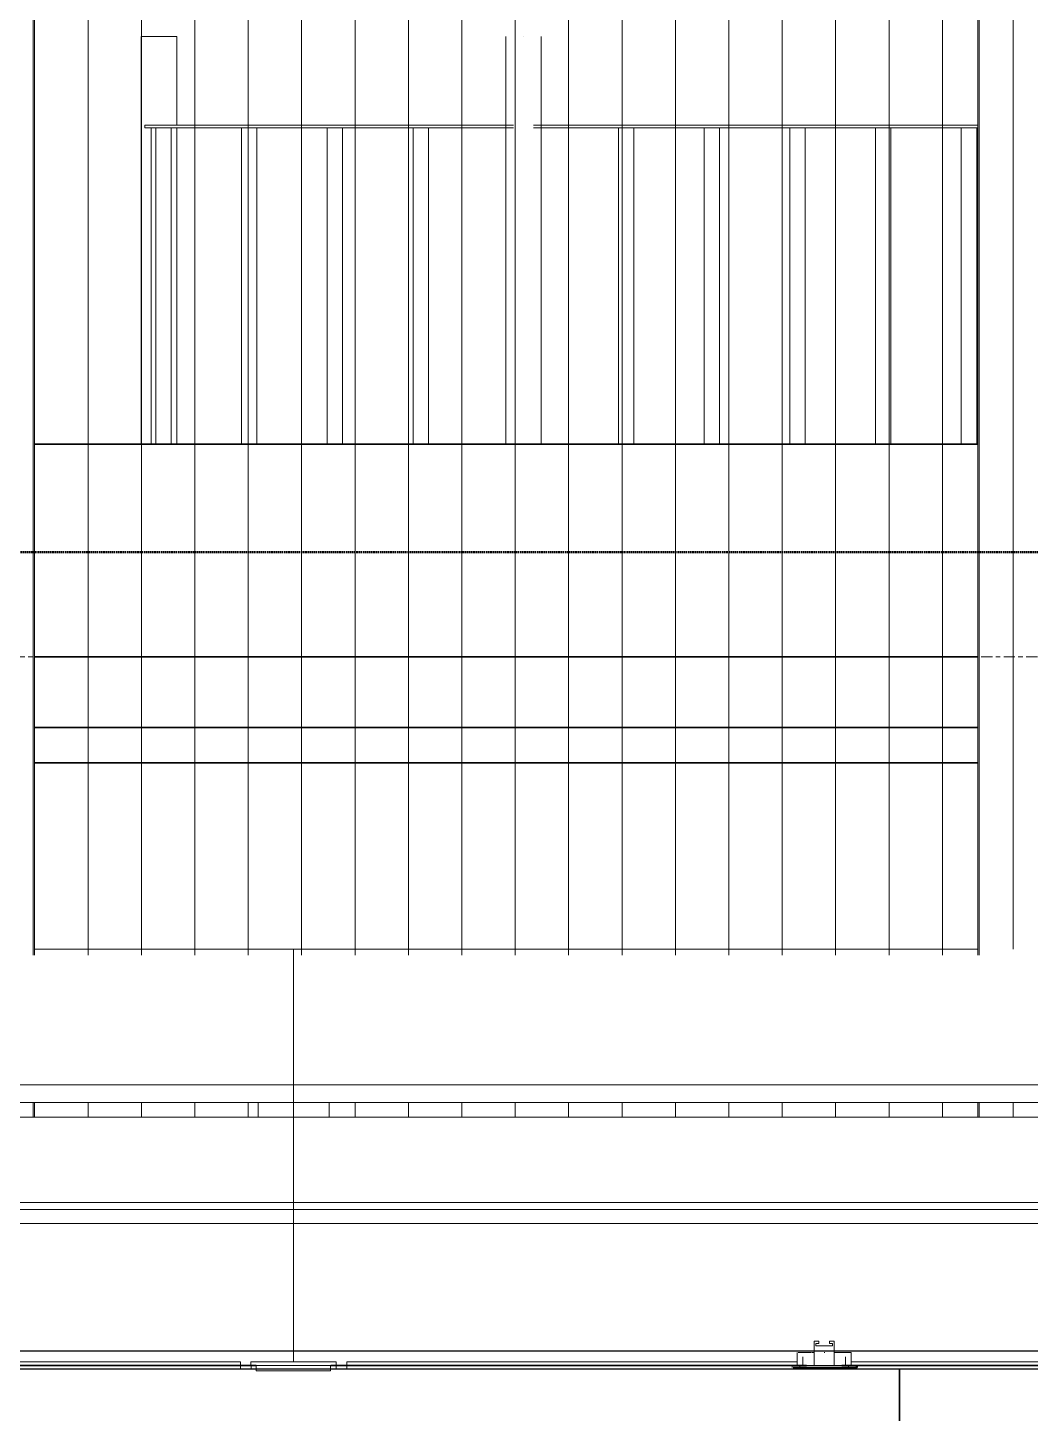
# Model space of a CAD drawing. Header units: millimetres. Extents: x 652554 to 1678317, y -308114 to 170803.
# Drawn here: x 742666 to 744081, y 158168 to 160123 of the extents above; entities that cross this region are included whole.
import ezdxf

# ---------------------------------------------------------------- set-up
doc = ezdxf.new("R2010")
doc.units = ezdxf.units.MM
doc.linetypes.add('Centre', pattern=[31.75, 6.35, -4.7625, 15.875, -4.7625])
doc.linetypes.add('DPA_Hidden 50', pattern=[3, 2, -1])
doc.layers.add('000 - 0_HIDE_OBJ_FRAMING_DEF_SUB_1', color=251, linetype='Continuous')
doc.layers.add('DIM', color=1, linetype='Continuous')
for name, color, linetype, lineweight in [('A-DETL-GENF', 2, 'Continuous', 35), ('A-FLOR-E', 2, 'Continuous', 35), ('A-FLOR-HRAL', 1, 'Continuous', 25), ('A-FLOR-LEVL', 3, 'Continuous', 9), ('A-GENM', 1, 'Continuous', 9), ('A-GLAZ-CURT', 2, 'Continuous', 9), ('A-GLAZ-CWMG', 2, 'Continuous', 35), ('E-LITE-EQPM', 2, 'Continuous', 35), ('WALL-E', 2, 'Continuous', 35)]:
    doc.layers.add(name, color=color, linetype=linetype, lineweight=lineweight)

# ---------------------------------------------------------------- blocks, each defined once
blk = doc.blocks.new('L1-2 RECESSED FLUORESCENT - L1-2  RECESSED FLUORESCENT-12382980-2240-01 ENTRANCE 2 ELEVATION 2')
at = {"layer": 'E-LITE-EQPM', "color": 250, "lineweight": 20}
for p, q in [((-35866.5, 105550), (-35866.5, 105542.3)), ((-35866.5, 105542.3), (-35866.5, 105550)), ((-35866.5, 105542.3), (-35761.5, 105542.3)), ((-35761.5, 105542.3), (-35866.5, 105542.3)), ((-35771.5, 105542.3), (-35856.5, 105542.3)), ((-35856.5, 105542.3), (-35771.5, 105542.3)), ((-35761.5, 105542.3), (-35761.5, 105550)), ((-35761.5, 105550), (-35761.5, 105542.3))]:
    blk.add_line(p, q, dxfattribs=at)
blk = doc.blocks.new('D2 - D2-V247-2240-01 ENTRANCE 2 ELEVATION 2')
at = {"layer": 'E-LITE-EQPM', "color": 250, "lineweight": 20}
for p, q in [((-27579.5, 105584), (-27573.1, 105584)), ((-27573.1, 105584), (-27579.5, 105584)), ((-27579.5, 105584), (-27573.1, 105584)), ((-27573.1, 105584), (-27579.5, 105584)), ((-27579.5, 105584), (-27579.5, 105550)), ((-27579.5, 105568), (-27579.5, 105584)), ((-27579.5, 105584), (-27579.5, 105568)), ((-27579.5, 105568), (-27579.5, 105584)), ((-27577.3, 105577.7), (-27577.3, 105581.1)), ((-27577.3, 105581.1), (-27573.1, 105581.1)), ((-27573.1, 105581.1), (-27577.3, 105581.1)), ((-27577.3, 105581.1), (-27577.3, 105577.7)), ((-27577.3, 105577.7), (-27577.3, 105581.1)), ((-27577.3, 105581.1), (-27573.1, 105581.1)), ((-27573.1, 105581.1), (-27577.3, 105581.1)), ((-27577.3, 105581.1), (-27577.3, 105577.7)), ((-27553.7, 105577.7), (-27577.3, 105577.7)), ((-27577.3, 105577.7), (-27553.7, 105577.7)), ((-27553.7, 105577.7), (-27577.3, 105577.7)), ((-27577.3, 105577.7), (-27553.7, 105577.7)), ((-27573.1, 105581.1), (-27573.1, 105584)), ((-27573.1, 105584), (-27573.1, 105581.4)), ((-27573.1, 105581.4), (-27573.1, 105584)), ((-27573.1, 105584), (-27573.1, 105581.4)), ((-27551.5, 105584), (-27557.9, 105584)), ((-27557.9, 105584), (-27551.5, 105584)), ((-27551.5, 105584), (-27557.9, 105584)), ((-27557.9, 105584), (-27551.5, 105584)), ((-27557.9, 105584), (-27557.9, 105581.1)), ((-27557.9, 105581.4), (-27557.9, 105584)), ((-27557.9, 105584), (-27557.9, 105581.4)), ((-27557.9, 105581.4), (-27557.9, 105584)), ((-27557.9, 105581.1), (-27553.7, 105581.1)), ((-27553.7, 105581.1), (-27557.9, 105581.1)), ((-27557.9, 105581.1), (-27553.7, 105581.1)), ((-27553.7, 105581.1), (-27557.9, 105581.1)), ((-27553.7, 105581.1), (-27553.7, 105577.7)), ((-27553.7, 105577.7), (-27553.7, 105581.1)), ((-27553.7, 105581.1), (-27553.7, 105577.7)), ((-27553.7, 105577.7), (-27553.7, 105581.1)), ((-27551.5, 105550), (-27551.5, 105584)), ((-27551.5, 105568), (-27551.5, 105584)), ((-27551.5, 105568), (-27551.5, 105584)), ((-27551.5, 105568), (-27551.5, 105584)), ((-27603.5, 105568), (-27603.5, 105550)), ((-27584, 105568), (-27602.2, 105568)), ((-27602.2, 105568), (-27584, 105568)), ((-27595.5, 105562), (-27595.5, 105550)), ((-27579.6, 105568), (-27583.1, 105568)), ((-27583.1, 105568), (-27579.6, 105568)), ((-27579.6, 105568), (-27579.6, 105568)), ((-27564.7, 105568), (-27565.5, 105568)), ((-27551.4, 105568), (-27547, 105568)), ((-27547, 105568), (-27551.4, 105568)), ((-27551.4, 105568), (-27546.5, 105568)), ((-27527.5, 105568), (-27551.4, 105568)), ((-27546.4, 105568), (-27527.6, 105568)), ((-27546.3, 105568), (-27546.3, 105568)), ((-27535.5, 105550), (-27535.5, 105562)), ((-27527.5, 105550), (-27527.5, 105568)), ((-27610.5, 105550), (-27610.5, 105547)), ((-27584, 105550), (-27602.2, 105550)), ((-27602.2, 105550), (-27591.1, 105550)), ((-27599.7, 105549), (-27599.7, 105547)), ((-27593.1, 105550), (-27593.1, 105550)), ((-27583.2, 105550), (-27592.6, 105550)), ((-27592.6, 105550), (-27591.2, 105550)), ((-27583.1, 105550), (-27591.3, 105550)), ((-27591.2, 105550), (-27565.5, 105550)), ((-27565.5, 105550), (-27591.1, 105550)), ((-27565.5, 105550), (-27590.7, 105550)), ((-27565.5, 105547), (-27588.3, 105547)), ((-27588.3, 105547), (-27565.5, 105547)), ((-27565.5, 105547), (-27586.4, 105547)), ((-27586.4, 105547), (-27565.5, 105547)), ((-27565.5, 105550), (-27583.1, 105550)), ((-27565.5, 105550), (-27583.1, 105550)), ((-27565.5, 105550), (-27582.6, 105550)), ((-27579.5, 105550), (-27565.5, 105550)), ((-27570.3, 105550), (-27579.5, 105550)), ((-27551.5, 105550), (-27569.3, 105550)), ((-27540.3, 105550), (-27565.5, 105550)), ((-27565.5, 105547), (-27565.5, 105547)), ((-27565.5, 105547), (-27565.5, 105547)), ((-27565.5, 105547), (-27565.5, 105547)), ((-27565.5, 105547), (-27565.5, 105547)), ((-27565.5, 105547), (-27565.5, 105547)), ((-27564.7, 105547), (-27565.5, 105547)), ((-27565.5, 105547), (-27565.5, 105547)), ((-27547, 105550), (-27564.7, 105550)), ((-27546.5, 105550), (-27564.7, 105550)), ((-27564.7, 105550), (-27539.8, 105550)), ((-27564.7, 105550), (-27551.5, 105550)), ((-27537.9, 105550), (-27564.7, 105550)), ((-27537.1, 105550), (-27564.7, 105550)), ((-27564.7, 105547), (-27542.7, 105547)), ((-27542.7, 105547), (-27564.7, 105547)), ((-27564.7, 105547), (-27564.7, 105547)), ((-27564.7, 105547), (-27564.7, 105547)), ((-27564.7, 105547), (-27564.7, 105547)), ((-27564.7, 105547), (-27564.7, 105547)), ((-27564.7, 105547), (-27544.7, 105547)), ((-27544.7, 105547), (-27564.7, 105547)), ((-27564.7, 105547), (-27564.7, 105547)), ((-27527.6, 105550), (-27546.4, 105550)), ((-27539.9, 105550), (-27546.3, 105550)), ((-27539.9, 105550), (-27527.6, 105550)), ((-27539.8, 105550), (-27537.9, 105550)), ((-27539.7, 105550), (-27537.1, 105550)), ((-27537, 105550), (-27537, 105550)), ((-27531.3, 105547), (-27531.3, 105549)), ((-27520.5, 105547), (-27520.5, 105550))]:
    blk.add_line(p, q, dxfattribs=at)
blk = doc.blocks.new('PPL-C-AECM-1-PP19-EE-M3-0001_rvt-3-2240-01 ENTRANCE 2 ELEVATION 2')
at = {"layer": 'E-LITE-EQPM', "color": 250, "lineweight": 20}
for name, p in [('D2 - D2-V247-2240-01 ENTRANCE 2 ELEVATION 2', (0, 0)), ('L1-2 RECESSED FLUORESCENT - L1-2  RECESSED FLUORESCENT-12382980-2240-01 ENTRANCE 2 ELEVATION 2', (7499.7, 0))]:
    blk.add_blockref(name, p, dxfattribs=at)
blk = doc.blocks.new('PPL-C-AECM-1-PP19-EE-M3-0001_rvt-4-2240-01 ENTRANCE 2 ELEVATION 2')
at = {"layer": 'E-LITE-EQPM', "color": 250, "lineweight": 20}
for name, p in [('D2 - D2-V247-2240-01 ENTRANCE 2 ELEVATION 2', (0, 0)), ('L1-2 RECESSED FLUORESCENT - L1-2  RECESSED FLUORESCENT-12382980-2240-01 ENTRANCE 2 ELEVATION 2', (7499.7, 0))]:
    blk.add_blockref(name, p, dxfattribs=at)
blk = doc.blocks.new('Railing - 50mm-17400743-2240-01 ENTRANCE 2 ELEVATION 2')
at = {"layer": 'A-FLOR-HRAL', "lineweight": 9}
for p, q in [((-28529, 107425), (-28529, 106850)), ((-28529, 107425), (-28479, 107425)), ((-28479, 107425), (-28529, 107425)), ((-28479, 107300), (-28479, 107425)), ((-28479, 106850), (-28479, 107296)), ((-28479, 106550), (-28529, 106550)), ((-28529, 106550), (-28479, 106550))]:
    blk.add_line(p, q, dxfattribs=at)
blk = doc.blocks.new('Railing - 21_7mm-17400745-2240-01 ENTRANCE 2 ELEVATION 2')
at = {"layer": 'A-FLOR-HRAL', "lineweight": 9}
for p, q in [((-28514.9, 107296), (-28514.9, 106850)), ((-28514.9, 107296), (-28493.2, 107296)), ((-28493.2, 107296), (-28514.9, 107296))]:
    blk.add_line(p, q, dxfattribs=at)
blk = doc.blocks.new('Railing - 21_7mm-V195-2240-01 ENTRANCE 2 ELEVATION 2')
at = {"layer": 'A-FLOR-HRAL', "lineweight": 9}
for p, q in [((-28508.5, 107296), (-28508.5, 106850)), ((-28497.6, 107296), (-28497.6, 107296)), ((-28497.6, 107296), (-28497.6, 107296)), ((-28486.8, 106850), (-28486.8, 107296))]:
    blk.add_line(p, q, dxfattribs=at)
blk = doc.blocks.new('Railing - 21_7mm-V196-2240-01 ENTRANCE 2 ELEVATION 2')
at = {"layer": 'A-FLOR-HRAL', "lineweight": 9}
for p, q in [((-28387.5, 107296), (-28387.5, 106850)), ((-28376.6, 107296), (-28376.6, 107296)), ((-28376.6, 107296), (-28371.2, 107296)), ((-28371.2, 107296), (-28376.6, 107296)), ((-28371.1, 107296), (-28371.1, 107296)), ((-28365.8, 106850), (-28365.8, 107296))]:
    blk.add_line(p, q, dxfattribs=at)
blk = doc.blocks.new('Railing - 50mm-V197-2240-01 ENTRANCE 2 ELEVATION 2')
at = {"layer": 'A-FLOR-HRAL', "lineweight": 9}
for p, q in [((-28014.8, 107425), (-28014.8, 106850)), ((-27989.8, 107425), (-27989.8, 107425)), ((-27989.8, 107425), (-27989.8, 107425)), ((-27964.8, 106850), (-27964.8, 107425)), ((-27989.8, 106550), (-27989.8, 106550)), ((-27989.8, 106550), (-27989.8, 106550))]:
    blk.add_line(p, q, dxfattribs=at)
blk = doc.blocks.new('Railing - 21_7mm-V198-2240-01 ENTRANCE 2 ELEVATION 2')
at = {"layer": 'A-FLOR-HRAL', "lineweight": 9}
for p, q in [((-27492.9, 107296), (-27492.9, 106850)), ((-27482, 107296), (-27491.4, 107296)), ((-27491.4, 107296), (-27491.4, 107296)), ((-27491.4, 107296), (-27482, 107296)), ((-27482, 107296), (-27482, 107296)), ((-27471.2, 106850), (-27471.2, 107296))]:
    blk.add_line(p, q, dxfattribs=at)
blk = doc.blocks.new('Railing - Railing-6803792-2240-01 ENTRANCE 2 ELEVATION 2')
at = {"layer": 'A-FLOR-HRAL', "lineweight": 9}
for p, q in [((-28524, 107296), (-28524, 107300)), ((-28524, 107300), (-28484, 107300)), ((-28484, 107300), (-28524, 107300)), ((-28524, 107300), (-28524, 107296)), ((-28524, 107300), (-28004, 107300)), ((-28014.8, 107300), (-28484, 107300)), ((-27975.7, 107300), (-27348.7, 107300)), ((-27348.7, 107300), (-27964.8, 107300)), ((-28484, 107296), (-28524, 107296)), ((-28524, 107296), (-28484, 107296)), ((-28524, 107296), (-28004, 107296)), ((-28484, 107296), (-28014.8, 107296)), ((-27975.7, 107296), (-27348.7, 107296)), ((-27964.8, 107296), (-27348.7, 107296))]:
    blk.add_line(p, q, dxfattribs=at)
for name, p in [('Railing - 50mm-17400743-2240-01 ENTRANCE 2 ELEVATION 2', (0, 0)), ('Railing - 50mm-17400743-2240-01 ENTRANCE 2 ELEVATION 2', (0, 0)), ('Railing - 50mm-V197-2240-01 ENTRANCE 2 ELEVATION 2', (0, 0)), ('Railing - 21_7mm-17400745-2240-01 ENTRANCE 2 ELEVATION 2', (0, 0)), ('Railing - 21_7mm-17400745-2240-01 ENTRANCE 2 ELEVATION 2', (0, 0)), ('Railing - 21_7mm-V195-2240-01 ENTRANCE 2 ELEVATION 2', (0, 0)), ('Railing - 21_7mm-V196-2240-01 ENTRANCE 2 ELEVATION 2', (0, 0)), ('Railing - 21_7mm-V195-2240-01 ENTRANCE 2 ELEVATION 2', (241.9, 0)), ('Railing - 21_7mm-V195-2240-01 ENTRANCE 2 ELEVATION 2', (362.9, 0)), ('Railing - 21_7mm-V195-2240-01 ENTRANCE 2 ELEVATION 2', (652.7, 0)), ('Railing - 21_7mm-V195-2240-01 ENTRANCE 2 ELEVATION 2', (773.6, 0)), ('Railing - 21_7mm-V195-2240-01 ENTRANCE 2 ELEVATION 2', (894.6, 0)), ('Railing - 21_7mm-V198-2240-01 ENTRANCE 2 ELEVATION 2', (0, 0)), ('Railing - 21_7mm-V195-2240-01 ENTRANCE 2 ELEVATION 2', (1136.5, 0))]:
    blk.add_blockref(name, p)
blk = doc.blocks.new('DPA_CP_Entrance Louver Grill Vertical Z - Louver Grill Vertical Z-V221-2240-01 ENTRANCE 2 ELEVATION 2')
at = {"layer": 'A-GLAZ-CURT'}
for p, q in [((-34452.5, 108525), (-34452.5, 106137.3)), ((-34452.5, 106137.3), (-34452.5, 108525)), ((-34452.5, 106137.3), (-34452.5, 108525)), ((-34452.5, 106137.1), (-34452.5, 108525)), ((-34404.5, 106137.1), (-34404.5, 108525)), ((-34404.5, 106128.7), (-34404.5, 108525)), ((-34402.5, 108525), (-34402.5, 106137.3)), ((-34402.5, 106128.7), (-34402.5, 108525)), ((-33071.7, 108525), (-33071.7, 106128.7)), ((-33071.7, 106137.3), (-33071.7, 108525)), ((-33069.7, 108525), (-33069.7, 106137.1)), ((-33069.7, 108525), (-33069.7, 106128.7)), ((-33021.7, 106137.3), (-33021.7, 108525)), ((-33021.7, 106137.3), (-33021.7, 108525)), ((-33021.7, 108525), (-33021.7, 106137.3)), ((-33021.7, 108525), (-33021.7, 106137.1)), ((-34402.5, 106137.3), (-34402.5, 108475)), ((-34402.5, 106137.3), (-34402.5, 108475)), ((-33071.7, 108475), (-33071.7, 106137.3)), ((-33071.7, 106137.3), (-33071.7, 108475)), ((-34452.5, 105921.1), (-34452.5, 105900)), ((-34452.5, 105900), (-34452.5, 105921.1)), ((-34452.5, 105900), (-34452.5, 105921.1)), ((-34452.5, 105900), (-34452.5, 105921.1)), ((-34404.5, 105900), (-34404.5, 105921.1)), ((-34404.5, 105900), (-34404.5, 105921.1)), ((-34402.5, 105900), (-34402.5, 105921.1)), ((-34402.5, 105900), (-34402.5, 105921.1)), ((-34402.5, 105921.1), (-34402.5, 105900)), ((-34402.5, 105900), (-34402.5, 105921.1)), ((-33071.7, 105921.1), (-33071.7, 105900)), ((-33071.7, 105900), (-33071.7, 105921.1)), ((-33071.7, 105921.1), (-33071.7, 105900)), ((-33071.7, 105900), (-33071.7, 105921.1)), ((-33069.7, 105921.1), (-33069.7, 105900)), ((-33069.7, 105921.1), (-33069.7, 105900)), ((-33021.7, 105900), (-33021.7, 105921.1)), ((-33021.7, 105900), (-33021.7, 105921.1)), ((-33021.7, 105921.1), (-33021.7, 105900)), ((-33021.7, 105921.1), (-33021.7, 105900))]:
    blk.add_line(p, q, dxfattribs=at)
blk = doc.blocks.new('GM_Louver Grill Vertical Z - Z Profile-V265-2240-01 ENTRANCE 2 ELEVATION 2')
at = {"layer": 'A-GENM'}
for p, q in [((-36133.9, 106128.7), (-36133.9, 108525)), ((-36133.9, 105900), (-36133.9, 105921.1))]:
    blk.add_line(p, q, dxfattribs=at)
blk = doc.blocks.new('GM_Louver Grill Vertical Z - Z Profile-V266-2240-01 ENTRANCE 2 ELEVATION 2')
at = {"layer": 'A-GENM'}
blk.add_line((-35833.2, 106128.7), (-35833.2, 108525), dxfattribs=at)
blk = doc.blocks.new('System Panel - Entrance Glazed 12mm-14709534-2240-01 ENTRANCE 2 ELEVATION 2')
at = {"layer": '000 - 0_HIDE_OBJ_FRAMING_DEF_SUB_1'}
for p, q in [((-26866.7, 105550), (-27459, 105550)), ((-27459, 105550), (-26866.7, 105550)), ((-27459, 105545), (-27459, 103850)), ((-27459, 103850), (-27459, 105545)), ((-26090.2, 105550), (-26761.7, 105550)), ((-26761.7, 105550), (-26090.2, 105550)), ((-25759, 105550), (-25834, 105550)), ((-25834, 105550), (-25759, 105550)), ((-25759, 105540), (-25759, 105545)), ((-25759, 105545), (-25759, 105540)), ((-25759, 103850), (-25759, 105390)), ((-25759, 105390), (-25759, 103850)), ((-27459, 103850), (-26159, 103850)), ((-26159, 103850), (-27459, 103850))]:
    blk.add_line(p, q, dxfattribs=at)
blk = doc.blocks.new('System Panel - Entrance Glazed 12mm-V349-2240-01 ENTRANCE 2 ELEVATION 2')
at = {"layer": 'A-GLAZ-CURT'}
for p, q in [((-28366.7, 105550), (-28759, 105550)), ((-28759, 105550), (-28366.7, 105550)), ((-28759, 105545), (-28759, 105540)), ((-28759, 105540), (-28759, 105545)), ((-27590.2, 105550), (-28261.7, 105550)), ((-28261.7, 105550), (-27590.2, 105550)), ((-27459, 105550), (-27537.2, 105550)), ((-27537.2, 105550), (-27459, 105550)), ((-27459, 103850), (-27459, 105545)), ((-27459, 105545), (-27459, 103850)), ((-28759, 105390), (-28759, 103850)), ((-28759, 103850), (-28759, 105390)), ((-28759, 103850), (-27459, 103850)), ((-27459, 103850), (-28759, 103850))]:
    blk.add_line(p, q, dxfattribs=at)
blk = doc.blocks.new('DPA_CP_Entrance Canopy Lower - Depth 4200-V356-2240-01 ENTRANCE 2 ELEVATION 2')
at = {"layer": 'A-GLAZ-CURT'}
for p, q in [((-29814, 105946), (-29814, 106137.3)), ((-29814, 106137.3), (-29814, 106112.3)), ((-28779.4, 106137.3), (-29814, 106137.3)), ((-28314, 106137.3), (-28679.4, 106137.3)), ((-28314, 106112.3), (-28314, 106137.3)), ((-28314, 106137.3), (-28314, 105946)), ((-29814, 106112.3), (-29814, 105921.1)), ((-28314, 105921.1), (-28314, 106112.3)), ((-29814, 106034.7), (-29814, 105750)), ((-29814, 105846), (-29814, 106034.7)), ((-28314, 106036.3), (-28314, 105846)), ((-28314, 105750), (-28314, 106036.3)), ((-29814, 105921.1), (-29814, 105946)), ((-28314, 105946), (-29814, 105946)), ((-28314, 105946), (-28314, 105921.1)), ((-29814, 105921.1), (-28314, 105921.1)), ((-29764, 105921.1), (-29764, 105900)), ((-29764, 105900), (-29764, 105921.1)), ((-28364, 105921.1), (-28364, 105900)), ((-28364, 105900), (-28364, 105921.1)), ((-29814, 105780), (-29814, 105900)), ((-29814, 105900), (-29814, 105750)), ((-29814, 105750), (-29814, 105900)), ((-29814, 105900), (-29814, 105895)), ((-28314, 105900), (-29814, 105900)), ((-28314, 105900), (-29814, 105900)), ((-28314, 105900), (-29814, 105900)), ((-28314, 105900), (-29814, 105900)), ((-29814, 105895), (-29814, 105745)), ((-29814, 105745), (-29814, 105895)), ((-29814, 105895), (-29814, 105785)), ((-28314, 105895), (-28314, 105900)), ((-28314, 105900), (-28314, 105750)), ((-28314, 105750), (-28314, 105900)), ((-28314, 105900), (-28314, 105780)), ((-28314, 105785), (-28314, 105895)), ((-28314, 105895), (-28314, 105745)), ((-28314, 105745), (-28314, 105895)), ((-29814, 105695), (-29814, 105846)), ((-28314, 105846), (-28314, 105695)), ((-29814, 105785), (-29814, 105765)), ((-29814, 105770), (-29814, 105780)), ((-28314, 105780), (-29814, 105780)), ((-29814, 105780), (-28314, 105780)), ((-28314, 105765), (-28314, 105785)), ((-28314, 105780), (-28314, 105770)), ((-29814, 105750), (-29814, 105770)), ((-28314, 105770), (-29814, 105770)), ((-29814, 105770), (-28314, 105770)), ((-29814, 105765), (-29814, 105575)), ((-28314, 105770), (-28314, 105750)), ((-28314, 105575), (-28314, 105765)), ((-29814, 105570), (-29814, 105750)), ((-28314, 105750), (-29814, 105750)), ((-28314, 105750), (-29814, 105750)), ((-28314, 105750), (-28314, 105570)), ((-29814, 105720), (-29814, 105695)), ((-28314, 105695), (-28314, 105720)), ((-29814, 105555), (-29814, 105570)), ((-29079.5, 105570), (-29814, 105570)), ((-29079.5, 105570), (-29814, 105570)), ((-28314, 105570), (-29051.5, 105570)), ((-28314, 105570), (-29051.5, 105570)), ((-28314, 105570), (-28314, 105555)), ((-29090.2, 105550), (-29814, 105550)), ((-29090.2, 105550), (-29761.7, 105550)), ((-28314, 105550), (-29040, 105550)), ((-28366.7, 105550), (-29038, 105550))]:
    blk.add_line(p, q, dxfattribs=at)
blk = doc.blocks.new('DPA_CP_Entrance Canopy Lower - Depth 4200-V357-2240-01 ENTRANCE 2 ELEVATION 2')
at = {"layer": 'A-GLAZ-CURT'}
for p, q in [((-28314, 105946), (-28314, 106137.3)), ((-28314, 106137.3), (-28314, 106112.3)), ((-27348.7, 106137.3), (-28314, 106137.3)), ((-26814, 106137.3), (-27248.7, 106137.3)), ((-26814, 106112.3), (-26814, 106137.3)), ((-26814, 106137.3), (-26814, 105946)), ((-28314, 106112.3), (-28314, 105921.1)), ((-26814, 105921.1), (-26814, 106112.3)), ((-28314, 106034.7), (-28314, 105750)), ((-28314, 105846), (-28314, 106034.7)), ((-26814, 106036.3), (-26814, 105846)), ((-26814, 105750), (-26814, 106036.3)), ((-28314, 105921.1), (-28314, 105946)), ((-26814, 105946), (-28314, 105946)), ((-26814, 105946), (-26814, 105921.1)), ((-28314, 105921.1), (-26814, 105921.1)), ((-28264, 105921.1), (-28264, 105900)), ((-28264, 105900), (-28264, 105921.1)), ((-26864, 105921.1), (-26864, 105900)), ((-26864, 105900), (-26864, 105921.1)), ((-28314, 105780), (-28314, 105900)), ((-28314, 105900), (-28314, 105750)), ((-28314, 105750), (-28314, 105900)), ((-28314, 105900), (-28314, 105895)), ((-26814, 105900), (-28314, 105900)), ((-26814, 105900), (-28314, 105900)), ((-26814, 105900), (-28314, 105900)), ((-26814, 105900), (-28314, 105900)), ((-28314, 105895), (-28314, 105745)), ((-28314, 105745), (-28314, 105895)), ((-28314, 105895), (-28314, 105785)), ((-26814, 105895), (-26814, 105900)), ((-26814, 105900), (-26814, 105750)), ((-26814, 105750), (-26814, 105900)), ((-26814, 105900), (-26814, 105780)), ((-26814, 105785), (-26814, 105895)), ((-26814, 105895), (-26814, 105745)), ((-26814, 105745), (-26814, 105895)), ((-28314, 105695), (-28314, 105846)), ((-26814, 105846), (-26814, 105695)), ((-28314, 105785), (-28314, 105765)), ((-28314, 105770), (-28314, 105780)), ((-26814, 105780), (-28314, 105780)), ((-28314, 105780), (-26814, 105780)), ((-26814, 105765), (-26814, 105785)), ((-26814, 105780), (-26814, 105770)), ((-28314, 105750), (-28314, 105770)), ((-26814, 105770), (-28314, 105770)), ((-28314, 105770), (-26814, 105770)), ((-28314, 105765), (-28314, 105575)), ((-26814, 105770), (-26814, 105750)), ((-26814, 105575), (-26814, 105765)), ((-28314, 105570), (-28314, 105750)), ((-26814, 105750), (-28314, 105750)), ((-26814, 105750), (-28314, 105750)), ((-26814, 105750), (-26814, 105570)), ((-28314, 105720), (-28314, 105695)), ((-26814, 105695), (-26814, 105720)), ((-28314, 105555), (-28314, 105570)), ((-27579.5, 105570), (-28314, 105570)), ((-27579.5, 105570), (-28314, 105570)), ((-26814, 105570), (-27551.5, 105570)), ((-26814, 105570), (-27551.5, 105570)), ((-26814, 105570), (-26814, 105555)), ((-27590.2, 105550), (-28314, 105550)), ((-27590.2, 105550), (-28261.7, 105550)), ((-26814, 105550), (-27540.8, 105550)), ((-26866.7, 105550), (-27537.2, 105550))]:
    blk.add_line(p, q, dxfattribs=at)
blk = doc.blocks.new('Rectangular Mullion - Entrance Louver Top-V365-2240-01 ENTRANCE 2 ELEVATION 2')
at = {"layer": 'A-GLAZ-CWMG'}
for p, q in [((-26866.7, 105550), (-27298.7, 105550)), ((-26866.7, 105550), (-27298.7, 105550)), ((-26090.2, 105550), (-26761.7, 105550)), ((-26090.2, 105550), (-26761.7, 105550)), ((-25867.9, 105550), (-26038, 105550)), ((-25867.9, 105550), (-26038, 105550))]:
    blk.add_line(p, q, dxfattribs=at)
blk = doc.blocks.new('Rectangular Mullion - Entrance Louver Top-V366-2240-01 ENTRANCE 2 ELEVATION 2')
at = {"layer": 'A-GLAZ-CWMG'}
for p, q in [((-28366.7, 105550), (-28729.4, 105550)), ((-28366.7, 105550), (-28729.4, 105550)), ((-27590.2, 105550), (-28261.7, 105550)), ((-27590.2, 105550), (-28261.7, 105550)), ((-27298.7, 105550), (-27537.2, 105550)), ((-27298.7, 105550), (-27537.2, 105550))]:
    blk.add_line(p, q, dxfattribs=at)
blk = doc.blocks.new('System Panel - DPA-AR_Metal Ceiling Rectangular Panel-17959681-2240-01 ENTRANCE 2 ELEVATION 2')
at = {"layer": 'A-GLAZ-CURT'}
for p, q in [((-29739.2, 105555), (-29104.2, 105555)), ((-29739.2, 105550), (-29739.2, 105555)), ((-29739.2, 105550), (-29090.2, 105550)), ((-29090.2, 105550), (-29739.2, 105550)), ((-28389.2, 105550), (-29040, 105550)), ((-29038, 105550), (-28389.2, 105550)), ((-29027.5, 105555), (-28389.2, 105555)), ((-28389.2, 105550), (-28389.2, 105555))]:
    blk.add_line(p, q, dxfattribs=at)
blk = doc.blocks.new('DPA_CP_Metal Ceiling Panel - Vertical Panel Entrance-17959721-2240-01 ENTRANCE 2 ELEVATION 2')
at = {"layer": 'A-GLAZ-CURT'}
for p, q in [((-28374.2, 105555), (-28254.2, 105555)), ((-28374.2, 105550), (-28374.2, 105555)), ((-28254.2, 105550), (-28374.2, 105550)), ((-28374.2, 105550), (-28366.7, 105550)), ((-28261.7, 105550), (-28254.2, 105550)), ((-28254.2, 105555), (-28254.2, 105550))]:
    blk.add_line(p, q, dxfattribs=at)
blk = doc.blocks.new('DPA_CP_Metal Ceiling Luminaire - Linear Luminaire Entrance-12679429-2240-01 ENTRANCE 2 ELEVATION 2')
at = {"layer": 'A-GLAZ-CURT'}
for p, q in [((-35866.5, 105550), (-35874, 105550)), ((-35874, 105550), (-35866.5, 105550)), ((-35754, 105550), (-35761.5, 105550)), ((-35761.5, 105550), (-35754, 105550))]:
    blk.add_line(p, q, dxfattribs=at)
blk = doc.blocks.new('DPA_CP_Metal Ceiling Panel - Vertical Panel Entrance-12681732-2240-01 ENTRANCE 2 ELEVATION 2')
at = {"layer": 'A-GLAZ-CURT'}
for p, q in [((-28366.7, 105550), (-28374.2, 105550)), ((-28374.2, 105550), (-28366.7, 105550)), ((-28254.2, 105550), (-28261.7, 105550)), ((-28261.7, 105550), (-28254.2, 105550))]:
    blk.add_line(p, q, dxfattribs=at)
blk = doc.blocks.new('System Panel - DPA-AR_Metal Ceiling Rectangular Panel-V407-2240-01 ENTRANCE 2 ELEVATION 2')
at = {"layer": 'A-GLAZ-CURT'}
for p, q in [((-28239.2, 105555), (-27603.5, 105555)), ((-28239.2, 105550), (-28239.2, 105555)), ((-28239.2, 105550), (-27590.2, 105550)), ((-27590.2, 105550), (-28239.2, 105550)), ((-26889.2, 105550), (-27540.8, 105550)), ((-27537.2, 105550), (-26889.2, 105550)), ((-27527.5, 105555), (-26889.2, 105555)), ((-26889.2, 105550), (-26889.2, 105555))]:
    blk.add_line(p, q, dxfattribs=at)
blk = doc.blocks.new('DPA_CP_Metal Ceiling Luminaire - Linear Luminaire Entrance-V408-2240-01 ENTRANCE 2 ELEVATION 2')
at = {"layer": 'A-GLAZ-CURT'}
for p, q in [((-28366.7, 105550), (-28374, 105550)), ((-28374, 105550), (-28366.7, 105550)), ((-28254, 105550), (-28261.7, 105550)), ((-28261.7, 105550), (-28254, 105550))]:
    blk.add_line(p, q, dxfattribs=at)
blk = doc.blocks.new('System Panel - DPA-AR_Metal Ceiling Rectangular Panel-V433-2240-01 ENTRANCE 2 ELEVATION 2')
at = {"layer": 'A-GLAZ-CURT'}
for p, q in [((-27590.2, 105550), (-28239.1, 105550)), ((-28239.1, 105550), (-27590.2, 105550)), ((-26889.1, 105550), (-27537.2, 105550)), ((-27537.2, 105550), (-26889.1, 105550))]:
    blk.add_line(p, q, dxfattribs=at)
blk = doc.blocks.new('System Panel - DPA-AR_Metal Ceiling Rectangular Panel-V434-2240-01 ENTRANCE 2 ELEVATION 2')
at = {"layer": 'A-GLAZ-CURT'}
for p, q in [((-27590.2, 105550), (-28239.1, 105550)), ((-28239.1, 105550), (-27590.2, 105550)), ((-26889.1, 105550), (-27537.2, 105550)), ((-27537.2, 105550), (-26889.1, 105550))]:
    blk.add_line(p, q, dxfattribs=at)
blk = doc.blocks.new('DPA_CP_Metal Ceiling Panel - Vertical Panel Entrance-V423-2240-01 ENTRANCE 2 ELEVATION 2')
at = {"layer": 'A-GLAZ-CURT'}
for p, q in [((-23874.1, 105550), (-23866.7, 105550)), ((-23866.9, 105550), (-23874.1, 105550)), ((-23761.7, 105550), (-23754.1, 105550)), ((-23754.1, 105550), (-23761.7, 105550))]:
    blk.add_line(p, q, dxfattribs=at)
blk = doc.blocks.new('DPA_CP_Metal Ceiling Luminaire - Linear Luminaire Entrance-V424-2240-01 ENTRANCE 2 ELEVATION 2')
at = {"layer": 'A-GLAZ-CURT'}
for p, q in [((-23874.1, 105550), (-23866.9, 105550)), ((-23866.9, 105550), (-23874.1, 105550)), ((-23761.7, 105550), (-23754.1, 105550)), ((-23754.1, 105550), (-23761.7, 105550))]:
    blk.add_line(p, q, dxfattribs=at)
blk = doc.blocks.new('DPA_CP_Metal Ceiling Panel - Vertical Panel Entrance-V425-2240-01 ENTRANCE 2 ELEVATION 2')
at = {"layer": 'A-GLAZ-CURT'}
for p, q in [((-23874.1, 105550), (-23866.9, 105550)), ((-23866.9, 105550), (-23874.1, 105550)), ((-23761.7, 105550), (-23754.1, 105550)), ((-23754.1, 105550), (-23761.7, 105550))]:
    blk.add_line(p, q, dxfattribs=at)
blk = doc.blocks.new('DPA_CP_Metal Ceiling Luminaire - Linear Luminaire Entrance-V426-2240-01 ENTRANCE 2 ELEVATION 2')
at = {"layer": 'A-GLAZ-CURT'}
for p, q in [((-23874.1, 105550), (-23866.7, 105550)), ((-23866.7, 105550), (-23874.1, 105550)), ((-23761.7, 105550), (-23754.1, 105550)), ((-23754.1, 105550), (-23761.7, 105550))]:
    blk.add_line(p, q, dxfattribs=at)
blk = doc.blocks.new('System Panel - DPA-AR_Metal Ceiling Rectangular Panel-V430-2240-01 ENTRANCE 2 ELEVATION 2')
at = {"layer": 'A-GLAZ-CURT'}
for p, q in [((-25374.1, 105550), (-25366.7, 105550)), ((-25366.7, 105550), (-25374.1, 105550)), ((-25261.7, 105550), (-25254.1, 105550)), ((-25254.1, 105550), (-25261.7, 105550))]:
    blk.add_line(p, q, dxfattribs=at)
blk = doc.blocks.new('System Panel - DPA-AR_Metal Ceiling Rectangular Panel-V431-2240-01 ENTRANCE 2 ELEVATION 2')
at = {"layer": 'A-GLAZ-CURT'}
for p, q in [((-26090.2, 105550), (-26739.1, 105550)), ((-26739.1, 105550), (-26090.2, 105550)), ((-25389.1, 105550), (-25834, 105550)), ((-25834, 105550), (-25389.1, 105550))]:
    blk.add_line(p, q, dxfattribs=at)
blk = doc.blocks.new('System Panel - DPA-AR_Metal Ceiling Rectangular Panel-V432-2240-01 ENTRANCE 2 ELEVATION 2')
at = {"layer": 'A-GLAZ-CURT'}
for p, q in [((-26090.2, 105550), (-26739.1, 105550)), ((-26739.1, 105550), (-26090.2, 105550)), ((-25389.1, 105550), (-25834, 105550)), ((-25834, 105550), (-25389.1, 105550))]:
    blk.add_line(p, q, dxfattribs=at)
blk = doc.blocks.new('System Panel - DPA-AR_Metal Ceiling Rectangular Panel-V441-2240-01 ENTRANCE 2 ELEVATION 2')
at = {"layer": 'A-GLAZ-CURT'}
for p, q in [((-29090.2, 105550), (-29739.1, 105550)), ((-29739.1, 105550), (-29090.2, 105550)), ((-29739.1, 105550), (-29739.1, 105545)), ((-28389.1, 105545), (-29739.1, 105545)), ((-29038, 105550), (-28389.1, 105550)), ((-28389.1, 105550), (-28834, 105550)), ((-28389.1, 105550), (-28389.1, 105545))]:
    blk.add_line(p, q, dxfattribs=at)
blk = doc.blocks.new('System Panel - DPA-AR_Metal Ceiling Rectangular Panel-V442-2240-01 ENTRANCE 2 ELEVATION 2')
at = {"layer": 'A-GLAZ-CURT'}
for p, q in [((-27590.2, 105550), (-28239.1, 105550)), ((-28239.1, 105550), (-27590.2, 105550)), ((-28239.1, 105550), (-28239.1, 105545)), ((-26889.1, 105545), (-28239.1, 105545)), ((-26889.1, 105550), (-27537.2, 105550)), ((-27537.2, 105550), (-26889.1, 105550)), ((-26889.1, 105550), (-26889.1, 105545))]:
    blk.add_line(p, q, dxfattribs=at)
blk = doc.blocks.new('System Panel - DPA-AR_Metal Ceiling Rectangular Panel-16088657-2240-01 ENTRANCE 2 ELEVATION 2')
at = {"layer": 'A-GLAZ-CURT'}
for p, q in [((-31374.1, 105550), (-31366.7, 105550)), ((-31366.7, 105550), (-31374.1, 105550)), ((-31374.1, 105545), (-31374.1, 105550)), ((-31366.7, 105545), (-31374.1, 105545)), ((-31261.7, 105550), (-31254.1, 105550)), ((-31254.1, 105550), (-31261.7, 105550)), ((-31254.1, 105545), (-31261.7, 105545)), ((-31254.1, 105550), (-31254.1, 105545))]:
    blk.add_line(p, q, dxfattribs=at)
blk = doc.blocks.new('D1 - D1-V473-2240-01 ENTRANCE 2 ELEVATION 2')
at = {"layer": 'E-LITE-EQPM'}
for p, q in [((-27590.2, 105550), (-27641.5, 105550)), ((-27591, 105550), (-27609, 105550)), ((-27609, 105550), (-27591, 105550)), ((-27564.8, 105547), (-27609, 105547)), ((-27609, 105547), (-27564.8, 105547)), ((-27602, 105550), (-27593.1, 105550)), ((-27593.1, 105550), (-27602, 105550)), ((-27591.2, 105550), (-27601.9, 105550)), ((-27601.9, 105550), (-27591.2, 105550)), ((-27599.3, 105550), (-27601.5, 105550)), ((-27601.5, 105550), (-27599.3, 105550)), ((-27591.1, 105550), (-27601, 105550)), ((-27601, 105550), (-27591.1, 105550)), ((-27597.7, 105550), (-27599.8, 105550)), ((-27599.8, 105550), (-27597.7, 105550)), ((-27599.3, 105550), (-27597.7, 105550)), ((-27597.7, 105550), (-27599.3, 105550)), ((-27564.8, 105547), (-27599, 105547)), ((-27599, 105547), (-27564.8, 105547)), ((-27564.8, 105547), (-27598.2, 105547)), ((-27598.2, 105547), (-27564.8, 105547)), ((-27591.5, 105550), (-27594, 105550)), ((-27594, 105550), (-27591.5, 105550)), ((-27591.6, 105550), (-27592.9, 105550)), ((-27592.9, 105550), (-27591.6, 105550)), ((-27592.4, 105550), (-27590.8, 105550)), ((-27590.8, 105550), (-27592.4, 105550)), ((-27537, 105547), (-27591, 105547)), ((-27591, 105547), (-27537, 105547)), ((-27538, 105547), (-27590, 105547)), ((-27590, 105547), (-27538, 105547)), ((-27540, 105547), (-27588, 105547)), ((-27588, 105547), (-27540, 105547)), ((-27540.1, 105547), (-27587.9, 105547)), ((-27587.9, 105547), (-27540.1, 105547)), ((-27542.1, 105547), (-27585.9, 105547)), ((-27585.9, 105547), (-27542.1, 105547)), ((-27529.8, 105547), (-27564, 105547)), ((-27564, 105547), (-27529.8, 105547)), ((-27529, 105547), (-27564, 105547)), ((-27564, 105547), (-27529, 105547)), ((-27519, 105547), (-27564, 105547)), ((-27564, 105547), (-27519, 105547)), ((-27535, 105550), (-27540.6, 105550)), ((-27519, 105550), (-27540.6, 105550)), ((-27527.2, 105550), (-27540, 105550)), ((-27526, 105550), (-27540, 105550)), ((-27534, 105550), (-27539.8, 105550)), ((-27539.8, 105550), (-27537, 105550)), ((-27539.5, 105550), (-27528.3, 105550)), ((-27486.5, 105550), (-27537.2, 105550)), ((-27536.4, 105550), (-27527.2, 105550)), ((-27536.4, 105550), (-27519, 105550)), ((-27536.3, 105550), (-27526, 105550)), ((-27535.9, 105550), (-27535, 105550)), ((-27535.9, 105550), (-27534, 105550)), ((-27528.3, 105550), (-27535.5, 105550)), ((-27526.2, 105550), (-27530.3, 105550)), ((-27530.3, 105550), (-27528.2, 105550)), ((-27528.2, 105550), (-27530.3, 105550)), ((-27530.3, 105550), (-27526.5, 105550)), ((-27526.5, 105550), (-27524.1, 105550)), ((-27524, 105550), (-27526.2, 105550)), ((-27519, 105547), (-27519, 105550))]:
    blk.add_line(p, q, dxfattribs=at)
blk = doc.blocks.new('DPA_AN_Callout - DPA_AN_Callout-15542784-2240-01 ENTRANCE 2 ELEVATION 2')
at = {"layer": 'A-DETL-GENF', "linetype": 'DPA_Hidden 50', "lineweight": 50}
blk.add_line((-37423.6, 106697.3), (-23757.1, 106697.3), dxfattribs=at)

msp = doc.modelspace()

# ---------------------------------------------------------------- linework, layer by layer
at = {"layer": 'A-FLOR-E'}
for p, q in [((743126.5516, 159235.4952), (742676.1465, 159235.4952)), ((742676.1465, 159235.4952), (744006.9054, 159235.4952)), ((744006.9054, 159235.4952), (743126.5516, 159235.4952)), ((742676.1465, 159135.4952), (743126.5516, 159135.4952)), ((744006.9054, 159135.4952), (742676.1465, 159135.4952)), ((743126.5516, 159135.4952), (744006.9054, 159135.4952))]:
    msp.add_line(p, q, dxfattribs=at)
at = {"layer": 'A-FLOR-LEVL', "linetype": 'Centre'}
msp.add_line((725077.5054, 159235.4952), (765396.9021, 159235.4952), dxfattribs=at)
at = {"layer": 'DIM', "color": 6}
for points in [[(734041.5932, 166635.4952), (755571.5766, 166635.4952), (755571.5766, 158255.4952), (734041.5932, 158255.4952)], [(734396.5516, 158230.4952), (755176.5766, 158230.4952), (755176.5766, 153905.4952), (734396.5516, 153905.4952)]]:
    msp.add_lwpolyline(points, close=True, dxfattribs=at)
at = {"layer": 'WALL-E'}
for p, q in [((742676.1465, 159535.4952), (742826.5516, 159535.4952)), ((742826.5516, 159535.4952), (742676.1465, 159535.4952)), ((742676.1465, 159535.4952), (744006.9054, 159535.4952)), ((744006.9054, 159535.4952), (742676.1465, 159535.4952)), ((742876.5516, 159535.4952), (742968.0865, 159535.4952)), ((742926.5516, 159535.4952), (742876.5516, 159535.4952)), ((742968.0865, 159535.4952), (742926.5516, 159535.4952)), ((742989.7865, 159535.4952), (743089.0563, 159535.4952)), ((743089.0563, 159535.4952), (742989.7865, 159535.4952)), ((743110.7563, 159535.4952), (743126.5516, 159535.4952)), ((743210.0261, 159535.4952), (743110.7563, 159535.4952)), ((743126.5516, 159535.4952), (743210.0261, 159535.4952)), ((743340.7516, 159535.4952), (743231.7261, 159535.4952)), ((743231.7261, 159535.4952), (743340.7516, 159535.4952)), ((743499.7771, 159535.4952), (743390.7516, 159535.4952)), ((743390.7516, 159535.4952), (743499.7771, 159535.4952)), ((743620.7469, 159535.4952), (743521.4771, 159535.4952)), ((743521.4771, 159535.4952), (743620.7469, 159535.4952)), ((743741.7167, 159535.4952), (743642.4469, 159535.4952)), ((743642.4469, 159535.4952), (743741.7167, 159535.4952)), ((743862.6865, 159535.4952), (743763.4167, 159535.4952)), ((743763.4167, 159535.4952), (743862.6865, 159535.4952)), ((743983.6563, 159535.4952), (743884.3865, 159535.4952)), ((743884.3865, 159535.4952), (743983.6563, 159535.4952)), ((744006.9054, 159535.4952), (744005.3563, 159535.4952)), ((744005.3563, 159535.4952), (744006.9054, 159535.4952)), ((743126.5516, 159235.4952), (742676.1465, 159235.4952)), ((742676.1465, 159235.4952), (742926.5516, 159235.4952)), ((744006.9054, 159235.4952), (742676.1465, 159235.4952)), ((742676.1465, 159235.4952), (744006.9054, 159235.4952)), ((742926.5516, 159235.4952), (744006.9054, 159235.4952)), ((744006.9054, 159235.4952), (743126.5516, 159235.4952)), ((742676.1465, 159085.4952), (744006.9054, 159085.4952)), ((744006.9054, 159085.4952), (742676.1465, 159085.4952))]:
    msp.add_line(p, q, dxfattribs=at)

# ---------------------------------------------------------------- block references
at = {"color": 10, "lineweight": 5}
for name in ['PPL-C-AECM-1-PP19-EE-M3-0001_rvt-3-2240-01 ENTRANCE 2 ELEVATION 2', 'PPL-C-AECM-1-PP19-EE-M3-0001_rvt-4-2240-01 ENTRANCE 2 ELEVATION 2']:
    msp.add_blockref(name, (771355.5694, 52685.4952), dxfattribs=at)
at = {"layer": 'A-DETL-GENF'}
msp.add_blockref('DPA_AN_Callout - DPA_AN_Callout-15542784-2240-01 ENTRANCE 2 ELEVATION 2', (771355.5694, 52685.4952), dxfattribs=at)
at = {"layer": 'A-FLOR-HRAL', "lineweight": 9}
msp.add_blockref('Railing - Railing-6803792-2240-01 ENTRANCE 2 ELEVATION 2', (771355.5694, 52685.4952), dxfattribs=at)
at = {"layer": 'A-GENM'}
for name, p in [('GM_Louver Grill Vertical Z - Z Profile-V265-2240-01 ENTRANCE 2 ELEVATION 2', (778810.0413, 52685.4952)), ('GM_Louver Grill Vertical Z - Z Profile-V265-2240-01 ENTRANCE 2 ELEVATION 2', (778885.3801, 52685.4952)), ('GM_Louver Grill Vertical Z - Z Profile-V265-2240-01 ENTRANCE 2 ELEVATION 2', (778960.7189, 52685.4952)), ('GM_Louver Grill Vertical Z - Z Profile-V265-2240-01 ENTRANCE 2 ELEVATION 2', (779036.0576, 52685.4952)), ('GM_Louver Grill Vertical Z - Z Profile-V265-2240-01 ENTRANCE 2 ELEVATION 2', (779111.3964, 52685.4952)), ('GM_Louver Grill Vertical Z - Z Profile-V266-2240-01 ENTRANCE 2 ELEVATION 2', (778886.0576, 52685.4952)), ('GM_Louver Grill Vertical Z - Z Profile-V265-2240-01 ENTRANCE 2 ELEVATION 2', (779262.0739, 52685.4952)), ('GM_Louver Grill Vertical Z - Z Profile-V265-2240-01 ENTRANCE 2 ELEVATION 2', (779337.4126, 52685.4952)), ('GM_Louver Grill Vertical Z - Z Profile-V265-2240-01 ENTRANCE 2 ELEVATION 2', (779412.7514, 52685.4952)), ('GM_Louver Grill Vertical Z - Z Profile-V265-2240-01 ENTRANCE 2 ELEVATION 2', (779488.0902, 52685.4952)), ('GM_Louver Grill Vertical Z - Z Profile-V265-2240-01 ENTRANCE 2 ELEVATION 2', (779563.4289, 52685.4952)), ('GM_Louver Grill Vertical Z - Z Profile-V265-2240-01 ENTRANCE 2 ELEVATION 2', (779638.7677, 52685.4952)), ('GM_Louver Grill Vertical Z - Z Profile-V265-2240-01 ENTRANCE 2 ELEVATION 2', (779714.1064, 52685.4952)), ('GM_Louver Grill Vertical Z - Z Profile-V265-2240-01 ENTRANCE 2 ELEVATION 2', (779789.4452, 52685.4952)), ('GM_Louver Grill Vertical Z - Z Profile-V265-2240-01 ENTRANCE 2 ELEVATION 2', (779864.784, 52685.4952)), ('GM_Louver Grill Vertical Z - Z Profile-V265-2240-01 ENTRANCE 2 ELEVATION 2', (779940.1227, 52685.4952)), ('GM_Louver Grill Vertical Z - Z Profile-V265-2240-01 ENTRANCE 2 ELEVATION 2', (780015.4615, 52685.4952)), ('GM_Louver Grill Vertical Z - Z Profile-V265-2240-01 ENTRANCE 2 ELEVATION 2', (780090.8002, 52685.4952))]:
    msp.add_blockref(name, p, dxfattribs=at)
at = {"layer": 'A-GLAZ-CURT'}
for name, p in [('DPA_CP_Entrance Louver Grill Vertical Z - Louver Grill Vertical Z-V221-2240-01 ENTRANCE 2 ELEVATION 2', (777078.6049, 52685.4952)), ('DPA_CP_Entrance Louver Grill Vertical Z - Louver Grill Vertical Z-V221-2240-01 ENTRANCE 2 ELEVATION 2', (778509.3638, 52685.4952)), ('DPA_CP_Entrance Canopy Lower - Depth 4200-V356-2240-01 ENTRANCE 2 ELEVATION 2', (771355.5694, 52685.4952)), ('DPA_CP_Entrance Canopy Lower - Depth 4200-V357-2240-01 ENTRANCE 2 ELEVATION 2', (771355.5694, 52685.4952)), ('System Panel - DPA-AR_Metal Ceiling Rectangular Panel-17959681-2240-01 ENTRANCE 2 ELEVATION 2', (771355.5694, 52685.4952)), ('System Panel - DPA-AR_Metal Ceiling Rectangular Panel-V431-2240-01 ENTRANCE 2 ELEVATION 2', (768355.5694, 52685.4952)), ('System Panel - DPA-AR_Metal Ceiling Rectangular Panel-V432-2240-01 ENTRANCE 2 ELEVATION 2', (768355.5694, 52685.4952)), ('System Panel - DPA-AR_Metal Ceiling Rectangular Panel-V432-2240-01 ENTRANCE 2 ELEVATION 2', (768355.5694, 52685.4952)), ('System Panel - DPA-AR_Metal Ceiling Rectangular Panel-V431-2240-01 ENTRANCE 2 ELEVATION 2', (768355.5694, 52685.4952)), ('System Panel - DPA-AR_Metal Ceiling Rectangular Panel-V441-2240-01 ENTRANCE 2 ELEVATION 2', (771355.5694, 52685.4952)), ('System Panel - Entrance Glazed 12mm-V349-2240-01 ENTRANCE 2 ELEVATION 2', (771355.5694, 52685.4952)), ('DPA_CP_Metal Ceiling Panel - Vertical Panel Entrance-17959721-2240-01 ENTRANCE 2 ELEVATION 2', (771355.5694, 52685.4952)), ('DPA_CP_Metal Ceiling Panel - Vertical Panel Entrance-17959721-2240-01 ENTRANCE 2 ELEVATION 2', (771355.5694, 52685.4952)), ('DPA_CP_Metal Ceiling Luminaire - Linear Luminaire Entrance-12679429-2240-01 ENTRANCE 2 ELEVATION 2', (778855.3013, 52685.4952)), ('DPA_CP_Metal Ceiling Panel - Vertical Panel Entrance-12681732-2240-01 ENTRANCE 2 ELEVATION 2', (771355.5694, 52685.4952)), ('DPA_CP_Metal Ceiling Panel - Vertical Panel Entrance-12681732-2240-01 ENTRANCE 2 ELEVATION 2', (771355.5694, 52685.4952)), ('DPA_CP_Metal Ceiling Panel - Vertical Panel Entrance-V423-2240-01 ENTRANCE 2 ELEVATION 2', (766855.5694, 52685.4952)), ('DPA_CP_Metal Ceiling Luminaire - Linear Luminaire Entrance-V424-2240-01 ENTRANCE 2 ELEVATION 2', (766855.5694, 52685.4952)), ('DPA_CP_Metal Ceiling Panel - Vertical Panel Entrance-V425-2240-01 ENTRANCE 2 ELEVATION 2', (766855.5694, 52685.4952)), ('DPA_CP_Metal Ceiling Luminaire - Linear Luminaire Entrance-V426-2240-01 ENTRANCE 2 ELEVATION 2', (766855.5694, 52685.4952)), ('System Panel - DPA-AR_Metal Ceiling Rectangular Panel-V430-2240-01 ENTRANCE 2 ELEVATION 2', (768355.5694, 52685.4952)), ('System Panel - DPA-AR_Metal Ceiling Rectangular Panel-16088657-2240-01 ENTRANCE 2 ELEVATION 2', (774355.5694, 52685.4952)), ('DPA_CP_Metal Ceiling Luminaire - Linear Luminaire Entrance-V408-2240-01 ENTRANCE 2 ELEVATION 2', (771355.5694, 52685.4952)), ('System Panel - DPA-AR_Metal Ceiling Rectangular Panel-V407-2240-01 ENTRANCE 2 ELEVATION 2', (771355.5694, 52685.4952)), ('System Panel - DPA-AR_Metal Ceiling Rectangular Panel-V433-2240-01 ENTRANCE 2 ELEVATION 2', (771355.5694, 52685.4952)), ('System Panel - DPA-AR_Metal Ceiling Rectangular Panel-V434-2240-01 ENTRANCE 2 ELEVATION 2', (771355.5694, 52685.4952)), ('System Panel - DPA-AR_Metal Ceiling Rectangular Panel-V434-2240-01 ENTRANCE 2 ELEVATION 2', (771355.5694, 52685.4952)), ('System Panel - DPA-AR_Metal Ceiling Rectangular Panel-V433-2240-01 ENTRANCE 2 ELEVATION 2', (771355.5694, 52685.4952)), ('System Panel - DPA-AR_Metal Ceiling Rectangular Panel-V442-2240-01 ENTRANCE 2 ELEVATION 2', (771355.5694, 52685.4952)), ('System Panel - Entrance Glazed 12mm-14709534-2240-01 ENTRANCE 2 ELEVATION 2', (771355.5694, 52685.4952))]:
    msp.add_blockref(name, p, dxfattribs=at)
at = {"layer": 'A-GLAZ-CWMG'}
for name in ['Rectangular Mullion - Entrance Louver Top-V366-2240-01 ENTRANCE 2 ELEVATION 2', 'Rectangular Mullion - Entrance Louver Top-V365-2240-01 ENTRANCE 2 ELEVATION 2']:
    msp.add_blockref(name, (771355.5694, 52685.4952), dxfattribs=at)
at = {"layer": 'E-LITE-EQPM'}
msp.add_blockref('D1 - D1-V473-2240-01 ENTRANCE 2 ELEVATION 2', (771355.5694, 52685.4952), dxfattribs=at)

doc.saveas('drawing.dxf')
